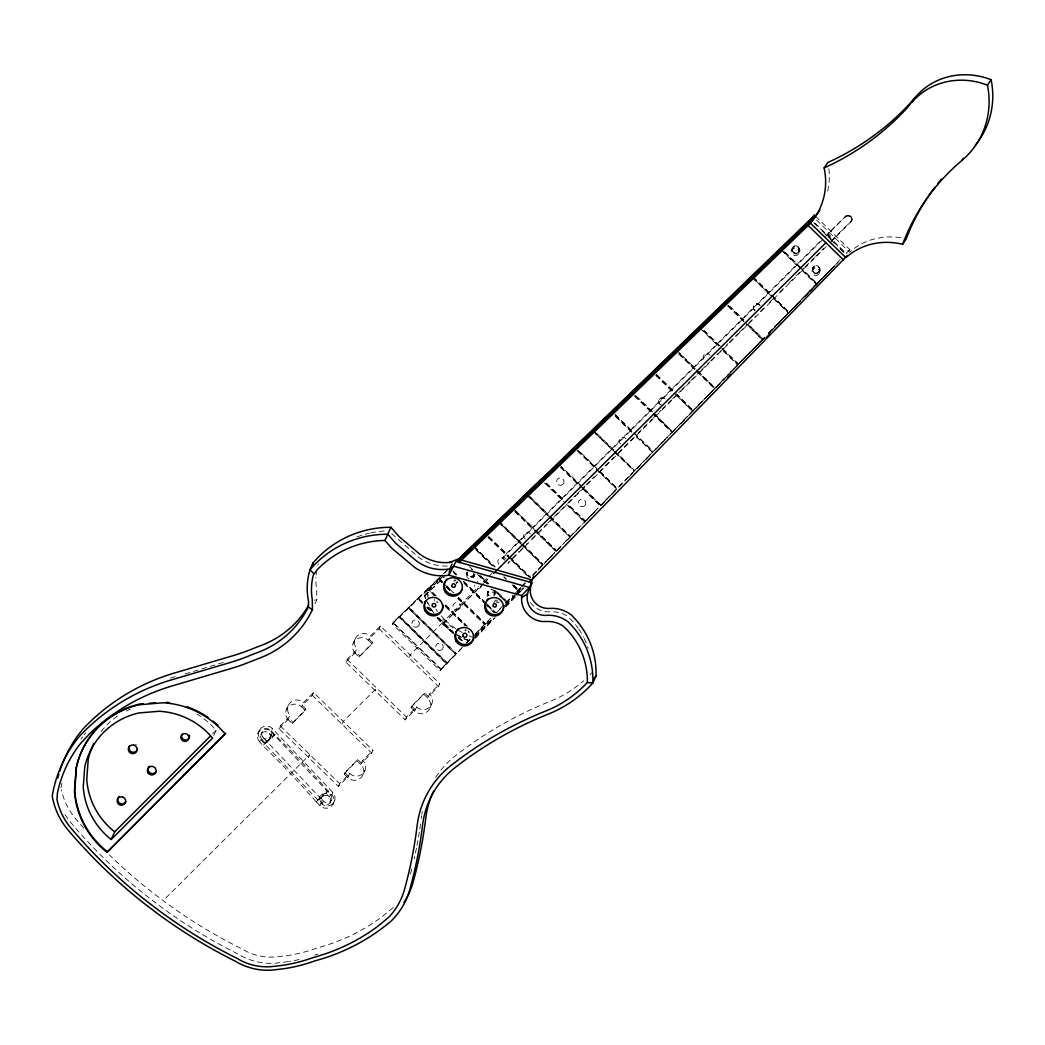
<?xml version="1.0" encoding="UTF-8"?>
<svg xmlns="http://www.w3.org/2000/svg" width="1045" height="1045" viewBox="0 0 1045 1045"><rect width="100%" height="100%" fill="white"/><g stroke="black" fill="none" stroke-linecap="round" stroke-linejoin="round"><path stroke-width="0.75" stroke-dasharray="5 3.75" d="M314.95 603.71L316.883 600.052L316.7 589.759A60.688 59.434 24.6 0 1 315.956 577.428M851.179 221.592C854.196 218.17 848.919 213.089 845.666 216.276L826.216 235.295L822.715 231.951M831.585 240.52L851.597 220.769L850.93 221.71L851.897 218.052M421.827 814.329L422.271 811.442M851.871 220.064L852.041 218.993M61.028 787.721L61.877 783.214M317.798 565.254L318.189 563.856M851.518 220.952L851.949 219.92M213.742 735.523L216.08 730.429A73.463 71.935 24.6 0 0 197.022 714.114M257.71 734.021L259.617 729.828M260.819 734.975L262.386 731.552M316.387 801.868L319.966 805.656A8.19 8.02 24.6 0 0 331.5 806.152A8.19 8.02 24.6 0 0 331.814 794.775L328.234 790.987L316.335 801.985A202.286 37.92 47.4 0 0 263.144 745.777L259.604 741.872L260.649 739.599A8.19 8.02 24.6 0 1 260.963 728.221A8.19 8.02 24.6 0 1 272.497 728.705L332.859 792.489A8.19 8.02 24.6 0 1 332.545 803.866A8.19 8.02 24.6 0 1 321.011 803.383L260.649 739.599M265.339 743.282L266.384 740.996M265.495 743.609L261.968 739.716L263.013 737.43L323.375 801.215L322.33 803.5L318.738 799.712M259.604 741.872A8.19 8.02 24.6 0 1 259.918 730.507A8.19 8.02 24.6 0 1 271.452 730.991L272.497 728.705M268.905 740.004L269.95 737.718M269.714 739.037A4.925 4.833 24.6 0 0 265.665 731.591A4.925 4.833 24.6 0 0 261.211 738.671A4.925 4.833 24.6 0 0 269.714 739.037L271.282 735.602M272.471 736.725L273.516 734.439M272.627 737.052L269.101 733.159L270.146 730.873L330.507 794.657L329.462 796.943L325.818 793.259M286.304 709.829L288.211 705.675M271.452 730.991L274.992 734.883A202.286 37.92 47.4 0 1 328.182 791.091L328.234 790.987M344.759 772.634L348.468 776.252L338.332 786.389L278.989 728.652L280.256 725.883L290.392 715.734A9.392 9.196 24.6 0 1 290.196 702.671A9.392 9.196 24.6 0 1 303.429 702.684L313.565 692.548L372.921 750.284L371.641 753.066L361.505 763.203L357.795 759.597L344.759 772.634L344.118 774.031L347.828 777.637A9.392 9.196 24.6 0 0 361.074 777.65A9.392 9.196 24.6 0 0 360.878 764.587L362.772 760.433L372.921 750.284M313.565 692.548L312.298 695.317L302.162 705.466L305.871 709.072L305.231 710.456L292.195 723.506L288.485 719.887L290.392 715.734M292.195 723.506L305.871 709.072M288.485 719.887A9.392 9.196 24.6 0 1 288.289 706.838A9.392 9.196 24.6 0 1 301.535 706.851L303.429 702.684M353.171 643.289L355.078 639.135M411.625 706.106L415.335 709.712L405.186 719.861L345.843 662.112L347.123 659.343L357.259 649.193A9.392 9.196 24.6 0 1 357.063 636.144A9.392 9.196 24.6 0 1 370.296 636.157L380.432 626.007L439.775 683.757L438.508 686.526L428.372 696.662L424.662 693.057L411.625 706.106L410.985 707.491L414.695 711.096A9.392 9.196 24.6 0 0 427.928 711.109A9.392 9.196 24.6 0 0 427.732 698.06L429.639 693.893L439.775 683.757M380.432 626.007L379.165 628.776L369.029 638.926L372.738 642.531L372.098 643.916L359.062 656.965L355.352 653.36L357.259 649.193M308.562 757.429L309.829 754.66L163.151 900.62M359.062 656.965L372.738 642.531M355.352 653.36A9.392 9.196 24.6 0 1 355.156 640.298A9.392 9.196 24.6 0 1 368.389 640.311L370.296 636.157M341.976 724.185L343.243 721.416L376.696 688.132L375.429 690.902M316.335 801.985L319.783 797.426M318.947 799.921L319.992 797.635M321.181 798.759L322.748 795.336M322.513 796.643L323.558 794.37M319.966 805.656L321.011 803.383M326.079 793.377L327.124 791.091M331.814 794.775L332.859 792.489M330.599 801.672L331.644 799.386M425.563 598.72A75.684 74.104 24.6 0 1 424.544 596.107L426.125 592.646L444.687 574.632M330.076 802.821A4.925 4.833 24.6 0 0 326.027 795.376A4.925 4.833 24.6 0 0 321.573 802.456A4.925 4.833 24.6 0 0 330.076 802.821L331.121 800.535A4.925 4.833 24.6 0 0 327.072 793.09A4.925 4.833 24.6 0 0 322.618 800.17A4.925 4.833 24.6 0 0 331.121 800.535M338.332 786.389L339.599 783.619L349.735 773.483A9.392 9.196 24.6 0 0 362.968 773.496A9.392 9.196 24.6 0 0 362.772 760.433M332.846 804.545L334.766 800.352M347.828 777.637L349.735 773.483M344.118 774.031L357.795 759.597M408.843 657.658L410.11 654.888L444.452 620.717L442.832 624.205L446.698 627.64A75.684 74.104 24.6 0 0 453.491 632.734M363.059 774.658L364.953 770.492M456.299 584.011L457.41 581.582M405.186 719.861L406.466 717.079L416.602 706.942A9.392 9.196 24.6 0 0 429.835 706.956A9.392 9.196 24.6 0 0 429.639 693.893M414.695 711.096L416.602 706.942M410.985 707.491L424.662 693.057M429.913 708.118L431.82 703.964M493.266 604.572L495.487 599.712A1.685 1.646 24.6 0 0 496.545 602.155M461.733 648.436L440.128 670.59L392.267 624.022L398.785 616.785L446.463 663.679L398.785 616.785M422.298 603.017L417.686 598.524L422.206 603.396M421.71 601.646L418.34 597.897L422.951 602.377M434.472 595.924L427.679 588.844L434.563 595.532M425.798 598.328A75.684 73.568 27.6 0 1 424.766 595.715L426.791 591.849L441.774 577.389M441.63 582.183L438.129 578.786L441.539 582.574M442.192 574.854L438.626 578.46L443.354 583.071M418.705 625.759L418.771 625.628A3.762 3.657 27.6 0 0 415.819 619.907A3.762 3.657 27.6 0 0 412.318 625.171A3.762 3.657 27.6 0 0 418.771 625.628M466.893 573.979L468.042 571.785M473.96 574.593L474.13 574.28A3.762 3.657 27.6 0 1 466.984 572.111M473.516 577.467L474.665 575.272M459.722 608.477L459.787 608.347A3.762 3.657 27.6 0 0 456.835 602.625A3.762 3.657 27.6 0 0 453.334 607.89A3.762 3.657 27.6 0 0 459.787 608.347M442.61 648.984L442.675 648.854A3.762 3.657 27.6 0 0 439.671 643.145A3.762 3.657 27.6 0 0 436.209 648.449A3.762 3.657 27.6 0 0 442.675 648.854M440.128 670.59L440.938 669.022L393.09 622.454M417.686 598.524L392.933 622.768L440.781 669.336L455.62 654.131L408.046 607.824L455.463 654.444L456.273 653.491L408.699 607.197L456.103 653.804M504.748 560.238L502.593 558.148L503.416 556.58L820.612 240.859M487.31 593.86L488.472 591.653M508.784 561.805L507.974 563.373L826.321 246.515M457.815 598.406L484.632 624.518L457.958 598.08M484.632 624.518L485.442 623.565L458.611 597.453M563.412 483.835L563.477 483.717A3.762 3.657 27.6 0 0 560.525 477.983A3.762 3.657 27.6 0 0 557.024 483.26A3.762 3.657 27.6 0 0 563.477 483.717M486.722 603.723L495.996 612.736L506.211 602.39L494.873 590.882M493.527 590.046L506.211 602.39L507.008 601.437L495.513 590.242M585.187 505.035A3.762 3.657 27.6 0 0 582.235 499.301A3.762 3.657 27.6 0 0 578.734 504.578A3.762 3.657 27.6 0 0 585.187 505.035L585.252 504.905M566.259 504.095L584.612 521.951L566.429 503.781M584.612 521.951L585.422 520.998L568.219 504.265M599.53 472L616.785 488.799L600.705 505.453M661.015 404.964A3.762 3.657 27.6 0 1 659.238 399.517L659.304 399.399A3.762 3.657 27.6 0 1 665.038 398.876M615.492 452.785L634.171 470.968L617.138 488.603L579.479 451.205M595.519 433.819L634.171 470.968M664.137 440.376L672.053 432.094L655.711 416.197M676.468 395.546L692.561 411.207L676.637 395.245M726.51 376.448L715.12 388.087L696.688 369.669M791.901 250.5L793.05 248.292M722.866 350.467L737.705 364.901L721.886 349.03M798.589 251.74A3.723 3.618 27.6 0 0 795.65 246.071A3.723 3.618 27.6 0 0 792.188 251.296A3.723 3.618 27.6 0 0 798.589 251.74L798.746 251.427M798.524 253.987A3.762 3.657 27.6 0 0 795.558 248.253A3.762 3.657 27.6 0 0 792.058 253.53A3.762 3.657 27.6 0 0 798.524 253.987L799.673 251.78M746.313 323.65L762.288 339.664L746.156 323.963M764.653 337.261L762.288 339.664L763.098 338.711L748.115 324.133M754.803 279.746L788.387 312.899L770.923 295.918M812.318 270.368L813.48 268.173M824.414 237.842L845.666 216.276M819.058 271.609A3.762 3.657 27.6 0 0 816.093 265.887A3.762 3.657 27.6 0 0 812.592 271.151A3.762 3.657 27.6 0 0 819.058 271.609L819.215 271.295A3.762 3.657 27.6 0 0 816.263 265.574A3.762 3.657 27.6 0 0 812.762 270.838A3.762 3.657 27.6 0 0 819.215 271.295M838.913 233.975L839.618 232.63M818.94 273.855A3.762 3.657 27.6 0 0 815.975 268.121A3.762 3.657 27.6 0 0 812.474 273.398A3.762 3.657 27.6 0 0 818.94 273.855L820.09 271.661M844.308 228.607L844.882 227.496M801.672 269.597L816.276 284.279L799.229 267.69M829.782 243.067L851.035 221.501M815.544 216.276L849.859 249.677L846.92 253.504M84.096 734.844L85.729 732.806M589.968 674.704L591.757 672.797M475.736 636.823L493.815 618.117M505.101 606.427L515.276 595.898M516.4 594.723L523.179 587.708M475.175 634.276L484.802 624.205M475.41 636.065L493.501 617.412M505.95 604.585L514.989 595.258M516.125 594.096L521.782 588.257M474.952 638.364L495.317 617.373M505.493 606.884L515.668 596.381M516.805 595.219L523.584 588.231M440.781 669.336L463.64 645.901M466.488 642.962L469.897 639.475M475.07 634.171L490.706 618.144M506.133 602.312L513.265 595.154M514.388 594.004L520.462 587.786M517.667 590.49L520.384 587.708M521.664 586.402L525.818 582.13M532.819 574.959L554.712 552.505M556.397 550.767L555.77 551.42L534.766 530.991M557.743 549.383L599.281 506.747M532.65 575.272L546.313 561.256M547.371 560.172L554.764 552.57M556.28 551.028L564.274 542.825M565.384 541.676L583.528 523.062M585.252 521.311L596.995 509.255M607.602 498.374L600.836 505.323L561.296 466.854M608.726 497.211L616.628 489.112L575.259 448.841M650.343 454.366L634.001 471.282M652.877 451.923L663.183 441.199M692.717 410.894L671.883 432.408L653.216 414.238M715.12 388.087L726.575 376.174M727.699 375.011L737.861 364.587M762.458 339.351L738.345 364.261L704.121 330.952M768.467 333.342L788.544 312.586M816.445 283.966L788.387 312.899L819.842 280.961L805.081 296.179L812.056 289.099M840.245 259.552L816.276 284.279L838.221 262.23M473.098 636.771L491.294 618.117M496.976 612.279L501.535 607.615M506.08 602.952L512.899 595.963M517.445 591.287L520.854 587.799M522.004 586.624L525.413 583.136M533.368 574.972L536.777 571.471M537.914 570.309L544.745 563.307M549.291 558.644L552.7 555.143M557.246 550.48L561.792 545.817M567.487 539.991L570.897 536.49M575.442 531.827L578.852 528.326M584.534 522.5L590.229 516.661M591.365 515.498L597.048 509.673M601.593 505.009L606.152 500.333M611.834 494.507L615.244 491.006M619.789 486.343L622.062 484.018M628.894 477.016L632.303 473.516M636.849 468.852L641.395 464.189M645.941 459.526L650.499 454.862M655.045 450.199L659.591 445.536M660.727 444.373L667.546 437.372M672.105 432.708L674.378 430.37M681.196 423.382L685.742 418.718M690.288 414.055L694.847 409.379M695.983 408.216L702.802 401.228M708.484 395.389L711.906 391.888M716.452 387.225L720.998 382.561M733.512 369.734L738.057 365.071M742.603 360.407L747.149 355.744M751.695 351.081L756.253 346.417M761.936 340.592L764.208 338.253M768.754 333.59L773.3 328.927M777.859 324.263L780.132 321.925M786.95 314.937L791.496 310.274M792.632 309.098L800.601 300.934M805.146 296.271L809.692 291.607M815.374 285.781L817.647 283.443M822.206 278.78L826.752 274.117M474.939 636.444L493.057 617.856M505.519 605.081L516.831 593.469M517.967 592.306L522.5 587.656M475.188 637.986L494.429 618.248M505.754 606.622L518.216 593.847M519.339 592.685L523.872 588.035M671.883 432.408L728.953 374.019M730.089 372.856L749.67 352.897M750.558 351.93L764.404 337.822M776.487 325.439L800.588 300.79L774.214 327.647M813.18 287.937L819.842 281.118M829.025 271.739L821.03 279.903L834.733 265.874L805.055 296.284M726.641 376.513L585.187 521.246L568.049 504.565M730.925 372.124L747.293 355.352M748.351 354.281L764.326 337.927M782.496 319.352L768.571 333.616L775.494 326.471L768.637 333.407L773.156 328.718M785.67 316.126L800.666 300.764M466.579 643.054L471.295 638.09M768.637 333.224L800.836 300.398M801.92 299.288L819.881 281M830.135 270.55L834.772 265.835M738.972 363.595L764.039 338.018M805.016 296.205L817.595 283.365M818.705 282.241L826.713 274.064M730.364 372.503L758.396 343.87M759.532 342.708L764.431 337.639M776.618 325.256L800.718 300.594M393.233 907.517L381.987 916.818A195.637 191.575 24.6 0 1 328.757 944.484L313.787 949.147A149.422 146.313 24.6 0 1 279.838 956.462L275.292 956.972A55.999 54.836 24.6 0 1 245.457 950.924L241.382 948.638A514.388 503.703 24.6 0 1 165.737 902.58L151.629 891.894A513.787 503.102 24.6 0 1 109.333 854.849M212.631 733.89L216.08 730.429M278.989 728.652L289.125 718.503L292.835 722.121M345.843 662.112L355.992 651.976L359.702 655.581M437.097 617.961A75.684 74.104 24.6 0 0 442.832 624.205L483.208 583.815M484.357 582.653L488.969 578.042L484.397 582.653M502.593 558.148L822.101 240.128M441.212 615.818A75.684 73.568 27.6 0 0 445.118 619.894L478.479 586.689M483.09 582.104L492.286 572.934M437.359 617.53A75.684 73.568 27.6 0 0 443.093 623.76L483.247 583.789M512.246 558.37L519.169 551.473M520.319 550.323L527.242 543.439M531.853 538.854L546.848 523.924M548.011 522.774L566.455 504.408M567.618 503.259L575.691 495.225M576.84 494.076L584.913 486.043M586.062 484.893L594.148 476.86M598.759 472.262L613.755 457.331M618.366 452.746L622.977 448.148M624.126 446.999L633.361 437.816M637.972 433.231L642.584 428.633M643.746 427.483L651.819 419.45M652.968 418.3L661.041 410.267M662.19 409.117L671.426 399.935M672.575 398.785L680.648 390.752M681.81 389.602L689.883 381.569M691.032 380.419L700.255 371.236M701.417 370.087L709.49 362.053M710.639 360.904L718.712 352.857M719.874 351.721L727.947 343.674M729.096 342.525L738.319 333.342M739.481 332.192L747.554 324.159M748.703 323.01L755.626 316.126M760.237 311.528L764.849 306.943M769.473 302.345L775.233 296.61M779.844 292.012L784.455 287.427M789.08 282.829L794.84 277.095M796.003 275.945L804.075 267.912M805.225 266.762L814.447 257.579M815.609 256.43L823.682 248.383M692.561 411.207L714.636 388.413L696.035 370.309M418.17 598.21L427.679 588.844M424.544 596.107L444.256 576.971M427.509 589.158L438.129 578.786M443.328 573.757L449.01 568.271M392.933 622.768L438.704 578.538M444.373 573.052L448.919 568.663M392.267 624.022L440.324 577.598M424.766 595.715L444.177 576.984M849.859 249.677L846.071 253.321L814.042 222.141M266.593 741.219L263.144 745.777L275.044 734.779M267.011 741.65L274.143 735.092M319.378 796.982L326.51 790.438M846.411 215.727L845.562 216.472L847.299 215.388M846.319 215.897L849.206 215.44M185.043 673.92L226.53 661.498M847.221 215.531L850.107 215.819L851.975 219.11M314.153 600.065L316.883 600.052M849.154 215.544L851.453 217.269M445.118 619.894L449.311 623.695A75.684 73.568 27.6 0 0 457.279 629.573M443.093 623.76L447.286 627.562A75.684 73.568 27.6 0 0 455.267 633.44M442.858 624.178L447.051 627.98A77.317 75.71 24.6 0 0 453.843 633.048M816.445 219.959L849.585 252.211A65.077 60.61 34.1 0 1 853.373 249.076M813.728 222.729L820.599 229.404M821.736 230.514L845.758 253.896M830.723 239.736L835.308 244.19M839.88 248.645L844.451 253.099M785.278 252.367L798.903 265.639M800.039 266.749L816.916 283.639L802.155 269.27M783.972 251.571L801.019 268.16M783.489 251.897L800.535 268.487M781.046 249.99L798.093 266.579M753.131 276.847L770.57 293.841M771.746 294.964L789.027 312.259L771.576 295.278M752.962 277.16L770.413 294.141M752.309 277.8L769.76 294.781M729.671 306.185L743.504 319.639M728.352 305.375L743.335 319.94M747.946 324.433L762.941 339.024M727.869 305.689L745.163 322.526M727.712 306.002L745.007 322.84M704.278 330.625L738.501 363.947M702.475 330.142L720.736 347.92M700.059 328.261L718.307 346.026M676.925 350.441L695.526 368.532M679.106 353.04L695.356 368.846M696.519 369.982L715.08 388.048M679.759 354.464L694.873 369.172M678.453 353.667L714.48 388.727M656.613 374.489L674.992 392.371M676.141 393.482L693.201 410.567L677.108 394.905M656.469 374.828L672.523 390.438M655.96 375.116L675.488 394.122M655.816 375.455L675.318 394.435M636.523 396.251L652.851 412.148M654.026 413.284L672.536 431.768L656.182 415.858M635.216 395.454L655.019 414.734M634.694 395.741L654.549 415.061M634.563 396.094L652.041 413.102M615.218 414.473L653.216 451.453M615.087 414.813L653.047 451.767M615.714 416.223L631.833 431.912M636.444 436.392L652.563 452.093M615.583 416.563L631.676 432.225M636.274 436.705L652.367 452.367M597.466 433.975L613.807 449.872M614.969 451.009L634.655 470.642L618.287 454.719M593.834 430.919L613.637 450.186M593.299 431.193L614.316 451.649M578.198 450.447L595.415 467.193M600 471.661L617.268 488.459M577.676 450.722L598.38 470.877M559.088 464.228L600.993 505.009M560.76 467.128L578.225 484.122M582.888 488.655L600.352 505.662M560.642 467.481L581.556 487.832M582.718 488.969L600.143 505.924M546.444 483.064L563.634 499.797M546.326 483.43L563.477 500.111M545.79 483.704L565.28 502.671M544.536 482.947L565.123 502.985M530.115 496.688L548.651 514.728M549.814 515.851L570.492 536.451L549.644 516.152M527.699 494.808L548.481 515.028M529.462 497.315L569.852 537.091L548.991 516.805M527.046 495.434L547.841 515.668M515.694 510.691L534.413 528.901M535.576 530.037L556.632 550.532M513.252 508.784L534.243 529.214M535.406 530.351L556.462 550.846M515.041 511.318L536.098 531.814M537.274 532.95L555.992 551.172M514.937 511.684L533.603 529.854M499.588 521.664L521.442 542.93M522.591 544.053L543.139 564.522L499.484 522.043M501.234 524.538L523.101 545.803M524.25 546.927L542.499 565.162L521.782 544.994M498.844 522.67L520.632 543.883M488.851 536.555L508.575 555.744M509.738 556.88L530.625 577.206M488.747 536.921L508.406 556.058M509.568 557.181L530.39 577.441M488.198 537.182L529.985 577.846M488.093 537.561L510.078 558.957M511.24 560.081L529.75 578.094M503.416 556.58L506.107 559.193M474.077 546.326L495.147 566.834M513.866 585.043L518.385 589.916L513.631 585.304M473.986 546.718L494.977 567.148M476.82 550.271L493.932 566.926M504.212 576.918L506.485 579.139M512.194 584.691L517.732 590.556L511.828 584.808M475.671 549.618L493.162 566.651M503.664 576.866L506.002 579.139M480.569 575.691L488.616 583.528M480.413 576.017L488.433 583.828M495.304 590.516L506.851 601.75M478.767 575.207L487.963 584.168M469.453 566.612L472.889 569.969M477.474 574.423L486.643 583.358M453.138 571.027L457.762 575.534M463.562 581.177L485.572 602.599M453.034 571.406L456.495 574.776M463.431 581.516L483.051 600.614M487.662 605.107L495.748 612.971M453.634 572.791L455.96 575.037M464.071 582.94L486.082 604.363M487.244 605.486L494.194 612.252M463.928 583.28L483.561 602.377M484.723 603.501L493.958 612.501M438.782 578.146L442.283 581.556M446.947 586.101L453.948 592.907M444.517 584.194L452.655 592.11M458.455 597.766L485.285 623.878M446.293 586.728L450.97 591.274M446.189 587.094L450.839 591.627M436.353 596.016L428.332 588.204L435.295 595.454M445.536 604.95L467.311 626.151M445.823 605.695L466.88 626.203M444.883 605.577L465.521 625.668M445.888 607.04L465.299 625.929M427.562 606.871L433.322 612.488M439.096 618.091L452.929 631.559M458.69 637.176L464.463 642.779M427.444 607.236L433.192 612.827M437.79 617.295L452.72 631.833M458.468 637.424L464.215 643.015M426.909 607.511L430.37 610.868M437.293 617.608L453.439 633.322M458.05 637.816L460.362 640.062M426.804 607.876L429.103 610.11M437.137 617.935L453.23 633.597M447.273 662.726L399.425 616.158L447.116 663.039M379.165 628.776L438.508 686.526M368.389 640.311L372.098 643.916M424.022 694.442L427.732 698.06M347.123 659.343L406.466 717.079M312.298 695.317L371.641 753.066M301.535 706.851L305.231 710.456M357.168 760.982L360.878 764.587M280.256 725.883L339.599 783.619M391.744 533.734L419.241 557.782A46.62 45.653 24.6 0 0 450.539 565.854M851.492 217.177L851.832 218.157M854.366 248.344A65.077 60.61 34.1 0 1 901.169 237.803M828.842 168.689A70.956 66.07 34.1 0 1 827.444 192.006M473.816 637.607A75.684 73.568 27.6 0 1 468.526 635.556M462.164 632.46A75.684 73.568 27.6 0 1 458.481 630.331M437.62 611.456A75.684 73.568 27.6 0 1 435.948 609.183M428.372 595.754A75.684 73.568 27.6 0 1 426.791 591.849M469.127 640.494A75.684 73.568 27.6 0 1 466.501 639.422M461.394 636.993A75.684 73.568 27.6 0 1 457.671 634.916M433.936 613.049A75.684 73.568 27.6 0 1 427.509 602.155M499.183 602.011A1.685 1.646 27.6 0 1 497.747 602.821M496.558 602.338A1.685 1.646 27.6 0 1 496.519 600M469.466 632.212A2.064 2.012 27.6 0 1 469.035 632.525M465.939 630.762A2.064 2.012 27.6 0 1 466.188 629.743M474.861 574.58A3.762 3.657 27.6 0 1 470.172 577.362A3.762 3.657 27.6 0 1 467.716 572.425M845.222 217.125A3.762 3.657 27.6 0 1 850.499 217.151A3.762 3.657 27.6 0 1 850.591 222.35M457.945 582.47A1.79 1.75 27.6 0 1 457.148 582.927M454.875 581.216A1.79 1.75 27.6 0 1 455.372 579.975M438.025 602.26A1.829 1.776 27.6 0 1 437.594 602.429M497.72 601.032A1.685 1.646 27.6 0 1 497.368 600.77M455.947 580.524A1.79 1.75 27.6 0 1 455.764 580.106M468.839 631.219A2.064 2.012 27.6 0 1 467.807 630.945M487.362 596.669A3.762 3.657 27.6 0 1 490 591.679A3.762 3.657 27.6 0 1 494.52 595.31M488.537 595.741A3.762 3.657 27.6 0 1 492.273 590.111M492.979 590.334A3.762 3.657 27.6 0 1 494.742 595.781M473.437 573.391A3.762 3.657 27.6 0 1 471.857 578.812M468.996 578.799A3.762 3.657 27.6 0 1 467.781 577.99M467.298 577.441A3.762 3.657 27.6 0 1 468.878 572.007M498.948 564.196A3.762 3.657 27.6 0 1 498.857 558.997A3.762 3.657 27.6 0 1 504.134 559.023M620.795 443.942A3.762 3.657 27.6 0 1 620.129 438.286A3.762 3.657 27.6 0 1 625.89 438.874M525.295 538.998A3.762 3.657 27.6 0 1 524.629 533.342A3.762 3.657 27.6 0 1 530.39 533.93M703.86 359.271A3.762 3.657 27.6 0 1 704.8 354.177A3.762 3.657 27.6 0 1 709.999 355.222M754.986 310.378A3.762 3.657 27.6 0 1 754.32 304.722A3.762 3.657 27.6 0 1 760.081 305.31M481.51 586.493A3.762 3.657 27.6 0 1 474.299 585.043M477.238 581.451A3.762 3.657 27.6 0 1 477.97 581.386M661.08 404.846A3.762 3.657 27.6 0 1 659.304 399.399M754.921 310.509A3.762 3.657 27.6 0 1 754.255 304.853A3.762 3.657 27.6 0 1 760.015 305.44M659.238 399.517A3.762 3.657 27.6 0 1 664.973 398.994M494.141 590.699A3.762 3.657 27.6 0 1 493.201 595.794M489.047 595.768A3.762 3.657 27.6 0 1 490.275 589.119M491.738 589.119A3.762 3.657 27.6 0 1 492.443 589.341M493.501 590.451A3.762 3.657 27.6 0 1 493.593 595.65M488.315 595.624A3.762 3.657 27.6 0 1 492.273 589.654M471.321 569.251A3.762 3.657 27.6 0 1 472.026 569.46M474.169 573.901A3.762 3.657 27.6 0 1 469.819 576.762A3.762 3.657 27.6 0 1 466.815 572.425M497.812 601.985A1.685 1.646 24.6 0 1 497.42 602.155M457.122 581.947A1.79 1.763 24.6 0 1 455.868 582.47M454.118 581.151A1.79 1.763 24.6 0 1 454.288 579.818M357.168 536.856A98.073 96.035 24.6 0 1 362.484 535.053M365.175 534.269A98.073 96.035 24.6 0 1 369.264 533.224M370.635 532.924A98.073 96.035 24.6 0 1 384.573 530.965M317.876 953.994A154.177 150.976 24.6 0 1 314.819 955.091M299.144 959.532A154.177 150.976 24.6 0 1 289.543 961.387M288.459 961.557A154.177 150.976 24.6 0 1 279.825 962.641A60.91 59.643 24.6 0 1 238.456 954.242A518.725 507.948 24.6 0 1 162.236 907.818L147.998 897.028A518.725 507.948 24.6 0 1 71.086 822.885A70.302 68.839 24.6 0 1 63.823 812.566M170.544 678.114A205.643 201.371 24.6 0 1 177.271 676.024M80.935 739.194A126.484 123.846 24.6 0 1 82.503 736.999M530.429 602.56A22.755 22.272 24.6 0 0 546.848 611.821L552.465 611.782A26.256 25.707 24.6 0 1 567.422 616.223L572.164 620.73A76.18 74.6 24.6 0 1 578.029 628.058M83.848 828.149A513.787 503.102 24.6 0 1 75.449 818.457A65.417 64.058 24.6 0 1 61.407 789.811M437.489 601.646A1.829 1.79 24.6 0 1 436.209 602.181M434.42 600.836A1.829 1.79 24.6 0 1 434.589 599.477M101.143 731.578A73.463 71.935 24.6 0 1 118.072 715.72M126.118 711.07A73.463 71.935 24.6 0 1 130.39 709.124M135.471 744.21A4.389 4.298 24.6 0 1 136.386 744.902M316.112 574.959A60.688 59.434 24.6 0 1 316.387 572.503M421.592 815.766A454.444 445.013 24.6 0 1 421.253 818.509M420.534 823.943A454.444 445.013 24.6 0 1 419.737 829.325M419.319 832.016A454.444 445.013 24.6 0 1 416.72 846.737M416.459 848.07A454.444 445.013 24.6 0 1 414.212 858.703M411.704 869.283A454.444 445.013 24.6 0 1 410.358 874.534M435.7 777.284A93.841 91.895 24.6 0 1 455.659 755.6A395.128 386.911 24.6 0 1 550.166 701.326A117.432 114.989 24.6 0 0 583.659 680.739M578.786 629.155A76.18 74.6 24.6 0 1 583.554 637.215M584.155 638.417A76.18 74.6 24.6 0 1 588.152 648.292M453.112 627.98A77.317 75.71 24.6 0 1 444.425 620.743A75.684 74.104 24.6 0 1 440.52 616.654M428.267 597.831A75.684 74.104 24.6 0 1 426.125 592.646M468.878 631.454A2.064 2.025 24.6 0 1 468.134 632.199M465.103 630.958A2.064 2.025 24.6 0 1 465.273 629.417M468.565 640.533A75.684 74.104 24.6 0 1 462.073 637.685M460.806 637.045A75.684 74.104 24.6 0 1 455.881 634.263M468.905 640.872A77.317 75.71 24.6 0 1 463.706 638.626M461.159 637.372A77.317 75.71 24.6 0 1 456.234 634.576M432.094 611.142A75.684 74.104 24.6 0 1 426.687 601.293M829.168 232.343L828.358 233.91L833.727 239.135L834.55 237.581L832.996 239.867L827.627 234.642L829.168 232.343M798.21 246.829L797.635 246.372A3.723 3.618 27.6 0 0 791.966 248.893A3.723 3.618 27.6 0 0 796.891 252.838A3.723 3.618 27.6 0 0 798.21 246.829M792.881 251.963A3.762 3.657 27.6 0 0 799.334 252.42A3.762 3.657 27.6 0 0 796.381 246.685A3.762 3.657 27.6 0 0 792.881 251.963M813.297 271.831A3.762 3.657 27.6 0 0 819.75 272.288A3.762 3.657 27.6 0 0 816.798 266.566A3.762 3.657 27.6 0 0 813.297 271.831M262.256 736.385A4.925 4.833 24.6 0 0 270.76 736.751A4.925 4.833 24.6 0 0 266.71 729.306A4.925 4.833 24.6 0 0 262.256 736.385"/><path stroke-width="1.5" d="M521.612 595.598L448.906 575.155L446.097 575.56A46.62 45.653 24.6 0 1 414.8 567.487L391.77 548.181L384.9 540.5L380.132 540.657A98.073 96.035 24.6 0 0 317.811 569.107L313.356 574.946A60.688 59.434 24.6 0 0 312.259 599.464L312.442 609.757L309.215 615.858A99.249 97.185 24.6 0 1 259.63 658.102L248.005 662.661A215.27 210.79 24.6 0 1 231.298 668.434L174.188 685.337A205.643 201.371 24.6 0 0 89.713 733.629L79.655 744.549A126.484 123.846 24.6 0 0 57.436 792.907L56.966 799.503A65.417 64.058 24.6 0 0 71.008 828.162A513.787 503.102 24.6 0 0 147.188 901.587L161.296 912.272A514.388 503.703 24.6 0 0 236.941 958.343L241.016 960.616A55.999 54.836 24.6 0 0 270.851 966.677L275.397 966.168A149.422 146.313 24.6 0 0 309.346 958.853L324.316 954.176A195.637 191.575 24.6 0 0 377.545 926.51L388.792 917.21A68.5 67.076 24.6 0 0 404.506 889.452A454.444 445.013 24.6 0 0 417.151 825.472L418.052 819.698A93.841 91.895 24.6 0 1 451.218 765.306A395.128 386.911 24.6 0 1 545.725 711.018A117.432 114.989 24.6 0 0 585.527 684.41L587.316 682.49L587.342 678.871A76.18 74.6 24.6 0 0 567.722 630.435L562.981 625.929A26.256 25.707 24.6 0 0 548.024 621.475L542.407 621.527A22.755 22.272 24.6 0 1 521.586 597.831L521.612 595.598L529.384 587.486L531.605 582.64L531.304 579.949L531.605 584.037A17.83 17.465 24.6 0 0 549.644 608.425A31.154 30.501 24.6 0 1 571.158 614.839A81.079 79.394 24.6 0 1 595.99 676.128L592.815 683.051A122.239 119.692 24.6 0 1 548.325 714.075A390.268 382.156 24.6 0 0 454.967 767.683A88.982 87.127 24.6 0 0 422.624 824.818A459.147 449.598 24.6 0 1 409.836 889.439A73.359 71.831 24.6 0 1 390.804 921.376A200.549 196.382 24.6 0 1 314.702 960.93A154.177 150.976 24.6 0 1 276.651 969.564A60.91 59.643 24.6 0 1 235.282 961.178A518.725 507.948 24.6 0 1 159.062 914.741L144.824 903.951A518.725 507.948 24.6 0 1 67.912 829.808A70.302 68.839 24.6 0 1 52.25 795.95A131.383 128.653 24.6 0 1 79.851 735.863A210.541 206.165 24.6 0 1 173.405 679.315L230.422 662.439A210.672 206.296 24.6 0 0 252.106 654.614L258.389 652.237A94.416 92.443 24.6 0 0 308.262 606.988L308.575 601.411A65.6 64.228 24.6 0 1 309.986 569.734L313.16 562.798A102.972 100.829 24.6 0 1 390.934 527.294L398.942 536.425L418.405 553.014A41.722 40.846 24.6 0 0 449.35 562.445L452.276 562.027M521.586 597.831L527.529 593.808L529.384 587.486L453.817 566.246L449.807 568.859A41.722 40.846 24.6 0 1 415.231 559.937L395.768 543.348L387.76 534.23L390.934 527.294M384.9 540.5L387.76 534.23A102.972 100.829 24.6 0 0 309.986 569.734L313.748 573.548M111.188 839.501L212.579 738.083A73.463 71.935 24.6 0 0 159.114 711.253L138.815 712.964A73.463 71.935 24.6 0 0 84.723 767.082L83.26 787.12A73.463 71.935 24.6 0 0 111.188 839.501L114.689 831.846L210.319 736.189M107.021 852.341L225.563 733.394L107.021 852.341A85.664 83.887 24.6 0 1 74.443 791.248L76.154 767.879A85.664 83.887 24.6 0 1 139.233 704.774L162.902 702.776A85.664 83.887 24.6 0 1 225.25 734.06M452.028 564.013L449.807 568.859L448.906 575.155L456.038 561.4L459.578 558.487L460.923 558.866L459.343 562.328M529.567 582.065L530.612 579.753M463.68 556.24L461.655 560.107L531.8 579.91L533.825 576.043M458.141 559.767L512.181 507.269M541.205 479.237L512.089 507.648M809.483 220.952L814.395 215.165L809.483 220.952L459.068 559.48M819.894 209.888A70.956 66.07 34.1 0 1 814.133 217.7L810.188 221.631L808.164 225.498L459.016 562.654M843.615 260.009L808.164 225.498L810.45 223.147A70.956 66.07 34.1 0 0 824.139 167.945L827.81 162.498A287.166 267.442 34.1 0 0 911.096 102.188L915.89 96.623A69.793 64.999 34.1 0 1 991.143 79.72A87.375 81.379 34.1 0 1 975.298 145.216M814.133 217.7L810.45 223.147L845.914 257.658A65.077 60.61 34.1 0 1 902.58 244.295A233.584 217.53 34.1 0 1 961.909 160.46L963.385 158.278M824.139 167.945A287.166 267.442 34.1 0 0 907.426 107.622L915.89 96.623M847.377 255.476L529.528 582.235M961.909 160.46A87.375 81.379 34.1 0 0 987.473 85.168L991.143 79.72M902.58 244.295L906.263 238.848A233.584 217.53 34.1 0 1 934.909 187.173M727.294 377.572L730.703 374.058M765.985 337.875L769.394 334.361M493.58 573.509L825.89 242.753M458.063 559.689L810.306 219.385M459.068 560.695L810.188 221.631M449.35 562.445L459.578 558.487M143.361 703.781L139.534 704.108A85.664 83.887 24.6 0 0 76.455 767.213L74.757 790.595A85.664 83.887 24.6 0 0 107.321 851.675M149.278 703.285L155.47 702.762M587.316 682.49L592.815 683.051A81.079 79.394 24.6 0 0 567.984 621.762A31.154 30.501 24.6 0 0 546.47 615.361A17.83 17.465 24.6 0 1 527.529 593.808M456.038 561.4L493.201 571.85M494.742 572.281L531.605 582.64L531.605 584.037M308.262 606.988L312.442 609.757M189.472 735.223L189.602 736.111A4.062 3.984 24.6 0 1 181.647 737.143L181.503 736.111A4.062 3.984 24.6 0 1 182.013 734.112M912.207 102.057A69.793 64.999 34.1 0 1 987.473 85.168M937.652 183.672A233.584 217.53 34.1 0 1 941.414 179.087M308.745 605.12A94.416 92.443 24.6 0 1 261.55 645.314L255.28 647.691A210.672 206.296 24.6 0 1 233.597 655.515L176.579 672.392A210.541 206.165 24.6 0 0 83.025 728.94A131.383 128.653 24.6 0 0 61.485 766.142M461.799 590.177A9.392 9.196 24.6 0 1 448.031 592.868A9.392 9.196 24.6 0 1 446.907 579.021M443.315 605.238A9.392 9.196 24.6 0 1 431.676 614.146A9.392 9.196 24.6 0 1 425.785 600.601M403.984 902.41A73.359 71.831 24.6 0 0 413.01 882.502A459.147 449.598 24.6 0 0 425.798 817.895A88.982 87.127 24.6 0 1 433.649 791.078M57.749 778.107A131.383 128.653 24.6 0 1 58.86 774.084M59.683 771.419A131.383 128.653 24.6 0 1 61.015 767.461M473.934 637.685A9.392 9.196 24.6 0 1 460.296 643.276A9.392 9.196 24.6 0 1 458.141 628.75M504.095 605.408A9.392 9.196 24.6 0 1 493.645 614.551A9.392 9.196 24.6 0 1 485.664 603.004M486.565 600.77A9.392 9.196 24.6 0 1 488.015 598.863M114.689 831.846A73.463 71.935 24.6 0 1 86.761 779.479L88.224 759.428A73.463 71.935 24.6 0 1 93.828 743.374M166.351 702.331A85.664 83.887 24.6 0 1 169.512 702.684M186.611 706.642A85.664 83.887 24.6 0 1 207.955 717.34M213.049 721.128A85.664 83.887 24.6 0 1 217.909 725.308M156.227 771.445A4.402 4.311 24.6 0 1 149.775 772.712A4.402 4.311 24.6 0 1 149.252 766.22M125.87 801.776A4.376 4.284 24.6 0 1 122.121 803.918L120.998 803.775A4.376 4.284 24.6 0 1 118.934 796.577M137.587 749.082A4.389 4.298 24.6 0 1 133.407 752.269L132.271 752.126A4.389 4.298 24.6 0 1 129.123 749.069L128.966 747.946A4.389 4.298 24.6 0 1 129.515 745.79M595.99 676.128A122.239 119.692 24.6 0 1 593.939 678.362M312.429 565.358A65.6 64.228 24.6 0 1 313.16 562.798M133.773 745.163L132.637 745.02A4.389 4.298 24.6 0 0 128.326 749.33L128.496 750.454A4.389 4.298 24.6 0 0 131.631 753.51L132.767 753.667A4.389 4.298 24.6 0 0 137.091 749.343L136.921 748.233A4.389 4.298 24.6 0 0 133.773 745.163M122.487 796.865L121.364 796.708A4.376 4.284 24.6 0 0 120.358 805.159L121.494 805.303A4.376 4.284 24.6 0 0 122.487 796.865M188.962 737.509L188.805 736.464A4.062 3.984 24.6 0 0 180.863 737.496L181.02 738.528A4.062 3.984 24.6 0 0 188.962 737.509M444.948 591.548A9.392 9.196 24.6 0 0 461.172 591.561A9.392 9.196 24.6 0 0 452.851 577.702A9.392 9.196 24.6 0 0 444.948 591.548M452.093 586.428A1.79 1.763 24.6 0 0 455.189 586.441A1.79 1.763 24.6 0 0 453.595 583.789A1.79 1.763 24.6 0 0 452.093 586.428M425.289 611.221A9.392 9.196 24.6 0 0 441.499 611.234A9.392 9.196 24.6 0 0 433.179 597.374A9.392 9.196 24.6 0 0 425.289 611.221M493.292 606.231A1.685 1.646 24.6 0 0 496.205 606.231A1.685 1.646 24.6 0 0 494.716 603.736A1.685 1.646 24.6 0 0 493.292 606.231M486.069 611.39A9.392 9.196 24.6 0 0 502.279 611.403A9.392 9.196 24.6 0 0 493.958 597.557A9.392 9.196 24.6 0 0 486.069 611.39M456.182 641.277A9.392 9.196 24.6 0 0 472.392 641.303A9.392 9.196 24.6 0 0 464.084 627.444A9.392 9.196 24.6 0 0 456.182 641.277M432.395 606.126A1.829 1.79 24.6 0 0 435.556 606.126A1.829 1.79 24.6 0 0 433.936 603.422A1.829 1.79 24.6 0 0 432.395 606.126M463.092 636.3A2.064 2.025 24.6 0 0 466.658 636.3A2.064 2.025 24.6 0 0 464.829 633.257A2.064 2.025 24.6 0 0 463.092 636.3M147.998 772.817A4.402 4.311 24.6 0 0 155.587 772.83A4.402 4.311 24.6 0 0 151.695 766.338A4.402 4.311 24.6 0 0 147.998 772.817"/></g></svg>
